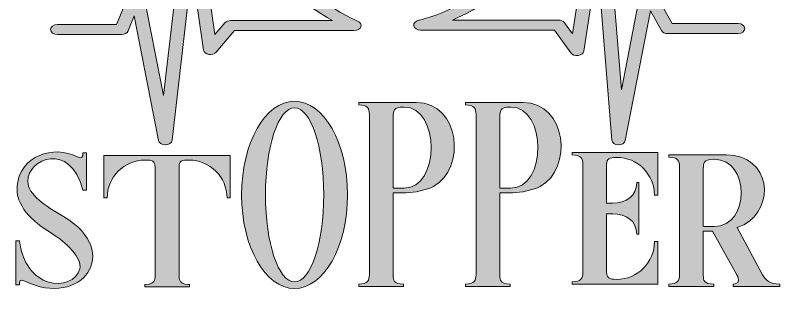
# Model space of a CAD drawing. Header units: inches. Extents: x 149 to 931, y -833 to -246.
# Drawn here: x 157 to 920, y -833 to -540 of the extents above; entities that cross this region are included whole.
import ezdxf

# ---------------------------------------------------------------- set-up
doc = ezdxf.new("R2010")
doc.units = ezdxf.units.IN
doc.header["$MEASUREMENT"] = 0
doc.layers.add('Layer 1', color=7, linetype='Continuous')

# ---------------------------------------------------------------- blocks, each defined once
blk = doc.blocks.new('block 4')
at = {"layer": 'Layer 1', "true_color": 0xffffff}
h = blk.add_hatch(color=7, dxfattribs=at)
h.dxf.hatch_style = 2
edge = h.paths.add_edge_path()
edge.add_spline(control_points=[(488.32, -719.17), (488.32, -770.87), (464.64, -812.79), (435.42, -812.79), (406.21, -812.79), (382.53, -770.87), (382.53, -719.17), (382.53, -667.47), (406.21, -625.56), (435.42, -625.56), (464.64, -625.56), (488.32, -667.47), (488.32, -719.17)], knot_values=[0, 0, 0, 0, 1, 1, 1, 2, 2, 2, 3, 3, 3, 4, 4, 4, 4], degree=3, periodic=1)
edge = h.paths.add_edge_path()
edge.add_spline(control_points=[(464.51, -719.17), (464.51, -671.09), (451.49, -632.11), (435.42, -632.11), (419.36, -632.11), (406.34, -671.09), (406.34, -719.17), (406.34, -767.26), (419.36, -806.24), (435.42, -806.24), (451.49, -806.24), (464.51, -767.26), (464.51, -719.17)], knot_values=[0, 0, 0, 0, 1, 1, 1, 2, 2, 2, 3, 3, 3, 4, 4, 4, 4], degree=3, periodic=1)
h = blk.add_hatch(color=7, dxfattribs=at)
h.dxf.hatch_style = 2
edge = h.paths.add_edge_path()
edge.add_spline(control_points=[(574.25, -710.73), (567.58, -714.29), (554.48, -717.03), (546.93, -717.03), (546.93, -717.03), (533.94, -717.03), (533.94, -717.03), (533.94, -717.03), (533.94, -789.92), (533.94, -789.92), (533.94, -789.92), (533.94, -799.71), (533.94, -799.71), (533.95, -804.4), (534.29, -808.36), (544.26, -808.36), (544.26, -808.36), (544.26, -810.72), (544.26, -810.72), (544.26, -810.72), (499.57, -810.72), (499.57, -810.72), (499.57, -810.72), (499.57, -808.36), (499.57, -808.36), (508.34, -808.36), (510.13, -804.77), (510.13, -799.01), (510.13, -799.01), (510.13, -638.62), (510.13, -638.62), (510.13, -632.86), (508.34, -629.27), (499.57, -629.27), (499.57, -629.27), (499.57, -626.91), (499.57, -626.91), (499.57, -626.91), (557.02, -626.91), (557.02, -626.91), (601.01, -626.91), (606.75, -693.37), (574.25, -710.73)], knot_values=[0, 0, 0, 0, 1, 1, 1, 2, 2, 2, 3, 3, 3, 4, 4, 4, 5, 5, 5, 6, 6, 6, 7, 7, 7, 8, 8, 8, 9, 9, 9, 10, 10, 10, 11, 11, 11, 12, 12, 12, 13, 13, 13, 14, 14, 14, 14], degree=3, periodic=1)
edge = h.paths.add_edge_path()
edge.add_spline(control_points=[(544.84, -631.36), (544.84, -631.36), (544.26, -631.36), (544.26, -631.36), (533.8, -631.36), (533.94, -635.72), (533.94, -640.7), (533.94, -640.7), (533.94, -712.49), (533.94, -712.49), (533.94, -712.49), (544.84, -712.49), (544.84, -712.49), (580.76, -712.49), (580.76, -631.36), (544.84, -631.36)], knot_values=[0, 0, 0, 0, 1, 1, 1, 2, 2, 2, 3, 3, 3, 4, 4, 4, 5, 5, 5, 5], degree=3, periodic=1)
h = blk.add_hatch(color=7, dxfattribs=at)
h.dxf.hatch_style = 2
edge = h.paths.add_edge_path()
edge.add_spline(control_points=[(680.81, -710.73), (674.14, -714.29), (661.04, -717.03), (653.49, -717.03), (653.49, -717.03), (640.5, -717.03), (640.5, -717.03), (640.5, -717.03), (640.5, -789.92), (640.5, -789.92), (640.5, -789.92), (640.5, -799.71), (640.5, -799.71), (640.51, -804.4), (640.85, -808.36), (650.82, -808.36), (650.82, -808.36), (650.82, -810.72), (650.82, -810.72), (650.82, -810.72), (606.13, -810.72), (606.13, -810.72), (606.13, -810.72), (606.13, -808.36), (606.13, -808.36), (614.91, -808.36), (616.69, -804.77), (616.69, -799.01), (616.69, -799.01), (616.69, -638.62), (616.69, -638.62), (616.69, -632.86), (614.91, -629.27), (606.13, -629.27), (606.13, -629.27), (606.13, -626.91), (606.13, -626.91), (606.13, -626.91), (663.58, -626.91), (663.58, -626.91), (707.57, -626.91), (713.31, -693.37), (680.81, -710.73)], knot_values=[0, 0, 0, 0, 1, 1, 1, 2, 2, 2, 3, 3, 3, 4, 4, 4, 5, 5, 5, 6, 6, 6, 7, 7, 7, 8, 8, 8, 9, 9, 9, 10, 10, 10, 11, 11, 11, 12, 12, 12, 13, 13, 13, 14, 14, 14, 14], degree=3, periodic=1)
edge = h.paths.add_edge_path()
edge.add_spline(control_points=[(651.4, -631.36), (651.4, -631.36), (650.82, -631.36), (650.82, -631.36), (640.36, -631.36), (640.5, -635.72), (640.5, -640.7), (640.5, -640.7), (640.5, -712.49), (640.5, -712.49), (640.5, -712.49), (651.4, -712.49), (651.4, -712.49), (687.32, -712.49), (687.32, -631.36), (651.4, -631.36)], knot_values=[0, 0, 0, 0, 1, 1, 1, 2, 2, 2, 3, 3, 3, 4, 4, 4, 5, 5, 5, 5], degree=3, periodic=1)
h = blk.add_hatch(color=7, dxfattribs=at)
h.dxf.hatch_style = 2
edge = h.paths.add_edge_path()
edge.add_spline(control_points=[(169.02, -705.6), (169.23, -719.17), (186.44, -730.01), (204.6, -740.79), (264.68, -776.46), (222.62, -832.96), (165.97, -805.29), (161.17, -802.94), (160.67, -805.27), (160.67, -809.13), (160.67, -809.13), (156.92, -809.13), (156.92, -809.13), (156.92, -809.13), (156.92, -765.14), (156.92, -765.14), (156.92, -765.14), (160.67, -765.14), (160.67, -765.14), (163.12, -787.38), (175.48, -802.04), (189.62, -806.36), (202.85, -810.4), (217.89, -805.23), (220.93, -792.97), (223.54, -782.43), (207.03, -766.41), (192.74, -757.6), (172.98, -745.42), (156.53, -730.05), (158.44, -709.84), (161.25, -680.07), (194.52, -669), (218.68, -681.15), (223.47, -683.55), (223.99, -681.16), (223.99, -677.31), (223.99, -677.31), (227.73, -677.31), (227.73, -677.31), (227.73, -677.31), (227.73, -714.32), (227.73, -714.32), (227.73, -714.32), (223.99, -714.32), (223.99, -714.32), (211.69, -665.25), (168.65, -682.92), (169.02, -705.6)], knot_values=[0, 0, 0, 0, 1, 1, 1, 2, 2, 2, 3, 3, 3, 4, 4, 4, 5, 5, 5, 6, 6, 6, 7, 7, 7, 8, 8, 8, 9, 9, 9, 10, 10, 10, 11, 11, 11, 12, 12, 12, 13, 13, 13, 14, 14, 14, 15, 15, 15, 16, 16, 16, 16], degree=3, periodic=1)
h = blk.add_hatch(color=7, dxfattribs=at)
h.dxf.hatch_style = 2
edge = h.paths.add_edge_path()
edge.add_spline(control_points=[(798.1, -676.94), (798.1, -676.94), (798.1, -719.47), (798.1, -719.47), (798.1, -719.47), (794.83, -719.47), (794.83, -719.47), (794.83, -719.47), (794.83, -719.38), (794.83, -719.38), (794.83, -698.64), (777.86, -681.66), (757.11, -681.66), (749.22, -681.66), (747.05, -683.29), (747.05, -688.64), (747.05, -688.64), (747.05, -727.49), (747.05, -727.49), (747.05, -727.49), (753.2, -727.49), (753.2, -727.49), (766.4, -727.49), (777.2, -720.18), (777.2, -706.99), (777.2, -706.99), (777.2, -706.93), (777.2, -706.93), (777.2, -706.93), (779.28, -706.93), (779.28, -706.93), (779.28, -706.93), (779.28, -758.55), (779.28, -758.55), (779.28, -758.55), (777.2, -758.55), (777.2, -758.55), (777.2, -758.55), (777.2, -758.5), (777.2, -758.5), (777.2, -745.3), (766.39, -737.99), (753.2, -737.99), (753.2, -737.99), (747.05, -737.99), (747.05, -737.99), (747.05, -737.99), (747.05, -796.69), (747.05, -796.69), (747.05, -801.74), (749.22, -803.67), (757.11, -803.67), (777.86, -803.67), (794.83, -786.69), (794.83, -765.95), (794.83, -765.95), (794.83, -765.86), (794.83, -765.86), (794.83, -765.86), (798.1, -765.86), (798.1, -765.86), (798.1, -765.86), (798.1, -808.39), (798.1, -808.39), (798.1, -808.39), (712.69, -808.39), (712.69, -808.39), (712.69, -808.39), (712.69, -806.03), (712.69, -806.03), (721.46, -806.03), (723.24, -802.44), (723.24, -796.69), (723.24, -796.69), (723.24, -688.64), (723.24, -688.64), (723.24, -682.89), (721.46, -679.3), (712.69, -679.3), (712.69, -679.3), (712.69, -676.94), (712.69, -676.94), (712.69, -676.94), (798.1, -676.94), (798.1, -676.94)], knot_values=[0, 0, 0, 0, 1, 1, 1, 2, 2, 2, 3, 3, 3, 4, 4, 4, 5, 5, 5, 6, 6, 6, 7, 7, 7, 8, 8, 8, 9, 9, 9, 10, 10, 10, 11, 11, 11, 12, 12, 12, 13, 13, 13, 14, 14, 14, 15, 15, 15, 16, 16, 16, 17, 17, 17, 18, 18, 18, 19, 19, 19, 20, 20, 20, 21, 21, 21, 22, 22, 22, 23, 23, 23, 24, 24, 24, 25, 25, 25, 26, 26, 26, 27, 27, 27, 28, 28, 28, 28], degree=3, periodic=1)
h = blk.add_hatch(color=7, dxfattribs=at)
h.dxf.hatch_style = 2
edge = h.paths.add_edge_path()
edge.add_spline(control_points=[(819.83, -798.94), (819.83, -798.94), (819.83, -690.89), (819.83, -690.89), (819.83, -685.14), (818.04, -681.55), (809.28, -681.55), (809.28, -681.55), (809.28, -679.19), (809.28, -679.19), (809.28, -679.19), (866.73, -679.19), (866.73, -679.19), (910.71, -679.19), (916.45, -731.69), (883.95, -749.05), (882.09, -750.04), (879.72, -750.97), (877.11, -751.8), (877.11, -751.8), (877.47, -751.8), (877.47, -751.8), (877.47, -751.8), (902.61, -798.94), (902.61, -798.94), (906.2, -804.51), (909.45, -808.28), (919.91, -808.28), (919.91, -808.28), (919.91, -810.64), (919.91, -810.64), (919.91, -810.64), (873.41, -810.64), (873.41, -810.64), (873.41, -810.64), (873.41, -808.28), (873.41, -808.28), (879.32, -808.28), (880.04, -804.22), (876.98, -798.94), (876.98, -798.94), (852.88, -755.34), (852.88, -755.34), (852.88, -755.34), (843.64, -755.34), (843.64, -755.34), (843.64, -755.34), (843.64, -789.85), (843.64, -789.85), (843.64, -789.85), (843.64, -799.63), (843.64, -799.63), (843.65, -804.32), (843.99, -808.28), (853.96, -808.28), (853.96, -808.28), (853.96, -810.64), (853.96, -810.64), (853.96, -810.64), (809.28, -810.64), (809.28, -810.64), (809.28, -810.64), (809.28, -808.28), (809.28, -808.28), (818.04, -808.28), (819.83, -804.69), (819.83, -798.94)], knot_values=[0, 0, 0, 0, 1, 1, 1, 2, 2, 2, 3, 3, 3, 4, 4, 4, 5, 5, 5, 6, 6, 6, 7, 7, 7, 8, 8, 8, 9, 9, 9, 10, 10, 10, 11, 11, 11, 12, 12, 12, 13, 13, 13, 14, 14, 14, 15, 15, 15, 16, 16, 16, 17, 17, 17, 18, 18, 18, 19, 19, 19, 20, 20, 20, 21, 21, 21, 22, 22, 22, 22], degree=3, periodic=1)
edge = h.paths.add_edge_path()
edge.add_spline(control_points=[(854.55, -750.81), (890.47, -750.81), (890.47, -683.64), (854.55, -683.64), (854.55, -683.64), (853.96, -683.64), (853.96, -683.64), (843.5, -683.64), (843.64, -688), (843.64, -692.98), (843.64, -692.98), (843.64, -750.81), (843.64, -750.81), (843.64, -750.81), (854.55, -750.81), (854.55, -750.81)], knot_values=[0, 0, 0, 0, 1, 1, 1, 2, 2, 2, 3, 3, 3, 4, 4, 4, 5, 5, 5, 5], degree=3, periodic=1)
h = blk.add_hatch(color=7, dxfattribs=at)
h.dxf.hatch_style = 2
edge = h.paths.add_edge_path()
edge.add_spline(control_points=[(371.25, -679.72), (371.25, -679.72), (371.25, -722.25), (371.25, -722.25), (371.25, -722.25), (367.97, -722.25), (367.97, -722.25), (367.97, -722.25), (367.97, -722.16), (367.97, -722.16), (367.97, -701.42), (351, -684.44), (330.26, -684.44), (322.35, -684.44), (320.17, -685.1), (320.17, -691.42), (320.17, -691.42), (320.17, -799.47), (320.17, -799.47), (320.17, -800.98), (320.16, -802.43), (320.43, -803.73), (321.39, -806.8), (323.89, -808.64), (329.65, -808.8), (329.65, -808.8), (329.66, -808.8), (329.66, -808.8), (329.66, -808.8), (330.02, -808.8), (330.02, -808.8), (330.02, -808.8), (330.5, -808.81), (330.5, -808.81), (330.5, -808.81), (330.5, -811.17), (330.5, -811.17), (330.5, -811.17), (285.77, -811.17), (285.77, -811.17), (285.77, -811.17), (285.77, -808.81), (285.77, -808.81), (285.77, -808.81), (286.25, -808.8), (286.25, -808.8), (286.25, -808.8), (286.25, -808.8), (286.25, -808.8), (286.25, -808.8), (286.61, -808.8), (286.61, -808.8), (286.61, -808.8), (286.62, -808.8), (286.62, -808.8), (292.37, -808.64), (294.87, -806.8), (295.83, -803.73), (296.11, -802.43), (296.1, -800.98), (296.1, -799.47), (296.1, -799.47), (296.1, -691.42), (296.1, -691.42), (296.1, -685.1), (293.92, -684.44), (286.01, -684.44), (265.27, -684.44), (248.29, -701.42), (248.29, -722.16), (248.29, -722.16), (248.29, -722.25), (248.29, -722.25), (248.29, -722.25), (245.02, -722.25), (245.02, -722.25), (245.02, -722.25), (245.02, -679.72), (245.02, -679.72), (245.02, -679.72), (371.25, -679.72), (371.25, -679.72)], knot_values=[0, 0, 0, 0, 1, 1, 1, 2, 2, 2, 3, 3, 3, 4, 4, 4, 5, 5, 5, 6, 6, 6, 7, 7, 7, 8, 8, 8, 9, 9, 9, 10, 10, 10, 11, 11, 11, 12, 12, 12, 13, 13, 13, 14, 14, 14, 15, 15, 15, 16, 16, 16, 17, 17, 17, 18, 18, 18, 19, 19, 19, 20, 20, 20, 21, 21, 21, 22, 22, 22, 23, 23, 23, 24, 24, 24, 25, 25, 25, 26, 26, 26, 27, 27, 27, 27], degree=3, periodic=1)
at = {"layer": 'Layer 1', "lineweight": 0}
for points, knots in [([(488.32, -719.17), (488.32, -770.87), (464.64, -812.79), (435.42, -812.79), (406.21, -812.79), (382.53, -770.87), (382.53, -719.17), (382.53, -667.47), (406.21, -625.56), (435.42, -625.56), (464.64, -625.56), (488.32, -667.47), (488.32, -719.17)], [0, 0, 0, 0, 1, 1, 1, 2, 2, 2, 3, 3, 3, 4, 4, 4, 4]), ([(464.51, -719.17), (464.51, -671.09), (451.49, -632.11), (435.42, -632.11), (419.36, -632.11), (406.34, -671.09), (406.34, -719.17), (406.34, -767.26), (419.36, -806.24), (435.42, -806.24), (451.49, -806.24), (464.51, -767.26), (464.51, -719.17)], [0, 0, 0, 0, 1, 1, 1, 2, 2, 2, 3, 3, 3, 4, 4, 4, 4]), ([(574.25, -710.73), (567.58, -714.29), (554.48, -717.03), (546.93, -717.03), (546.93, -717.03), (533.94, -717.03), (533.94, -717.03), (533.94, -717.03), (533.94, -789.92), (533.94, -789.92), (533.94, -789.92), (533.94, -799.71), (533.94, -799.71), (533.95, -804.4), (534.29, -808.36), (544.26, -808.36), (544.26, -808.36), (544.26, -810.72), (544.26, -810.72), (544.26, -810.72), (499.57, -810.72), (499.57, -810.72), (499.57, -810.72), (499.57, -808.36), (499.57, -808.36), (508.34, -808.36), (510.13, -804.77), (510.13, -799.01), (510.13, -799.01), (510.13, -638.62), (510.13, -638.62), (510.13, -632.86), (508.34, -629.27), (499.57, -629.27), (499.57, -629.27), (499.57, -626.91), (499.57, -626.91), (499.57, -626.91), (557.02, -626.91), (557.02, -626.91), (601.01, -626.91), (606.75, -693.37), (574.25, -710.73)], [0, 0, 0, 0, 1, 1, 1, 2, 2, 2, 3, 3, 3, 4, 4, 4, 5, 5, 5, 6, 6, 6, 7, 7, 7, 8, 8, 8, 9, 9, 9, 10, 10, 10, 11, 11, 11, 12, 12, 12, 13, 13, 13, 14, 14, 14, 14]), ([(544.84, -631.36), (544.84, -631.36), (544.26, -631.36), (544.26, -631.36), (533.8, -631.36), (533.94, -635.72), (533.94, -640.7), (533.94, -640.7), (533.94, -712.49), (533.94, -712.49), (533.94, -712.49), (544.84, -712.49), (544.84, -712.49), (580.76, -712.49), (580.76, -631.36), (544.84, -631.36)], [0, 0, 0, 0, 1, 1, 1, 2, 2, 2, 3, 3, 3, 4, 4, 4, 5, 5, 5, 5]), ([(680.81, -710.73), (674.14, -714.29), (661.04, -717.03), (653.49, -717.03), (653.49, -717.03), (640.5, -717.03), (640.5, -717.03), (640.5, -717.03), (640.5, -789.92), (640.5, -789.92), (640.5, -789.92), (640.5, -799.71), (640.5, -799.71), (640.51, -804.4), (640.85, -808.36), (650.82, -808.36), (650.82, -808.36), (650.82, -810.72), (650.82, -810.72), (650.82, -810.72), (606.13, -810.72), (606.13, -810.72), (606.13, -810.72), (606.13, -808.36), (606.13, -808.36), (614.91, -808.36), (616.69, -804.77), (616.69, -799.01), (616.69, -799.01), (616.69, -638.62), (616.69, -638.62), (616.69, -632.86), (614.91, -629.27), (606.13, -629.27), (606.13, -629.27), (606.13, -626.91), (606.13, -626.91), (606.13, -626.91), (663.58, -626.91), (663.58, -626.91), (707.57, -626.91), (713.31, -693.37), (680.81, -710.73)], [0, 0, 0, 0, 1, 1, 1, 2, 2, 2, 3, 3, 3, 4, 4, 4, 5, 5, 5, 6, 6, 6, 7, 7, 7, 8, 8, 8, 9, 9, 9, 10, 10, 10, 11, 11, 11, 12, 12, 12, 13, 13, 13, 14, 14, 14, 14]), ([(651.4, -631.36), (651.4, -631.36), (650.82, -631.36), (650.82, -631.36), (640.36, -631.36), (640.5, -635.72), (640.5, -640.7), (640.5, -640.7), (640.5, -712.49), (640.5, -712.49), (640.5, -712.49), (651.4, -712.49), (651.4, -712.49), (687.32, -712.49), (687.32, -631.36), (651.4, -631.36)], [0, 0, 0, 0, 1, 1, 1, 2, 2, 2, 3, 3, 3, 4, 4, 4, 5, 5, 5, 5]), ([(169.02, -705.6), (169.23, -719.17), (186.44, -730.01), (204.6, -740.79), (264.68, -776.46), (222.62, -832.96), (165.97, -805.29), (161.17, -802.94), (160.67, -805.27), (160.67, -809.13), (160.67, -809.13), (156.92, -809.13), (156.92, -809.13), (156.92, -809.13), (156.92, -765.14), (156.92, -765.14), (156.92, -765.14), (160.67, -765.14), (160.67, -765.14), (163.12, -787.38), (175.48, -802.04), (189.62, -806.36), (202.85, -810.4), (217.89, -805.23), (220.93, -792.97), (223.54, -782.43), (207.03, -766.41), (192.74, -757.6), (172.98, -745.42), (156.53, -730.05), (158.44, -709.84), (161.25, -680.07), (194.52, -669), (218.68, -681.15), (223.47, -683.55), (223.99, -681.16), (223.99, -677.31), (223.99, -677.31), (227.73, -677.31), (227.73, -677.31), (227.73, -677.31), (227.73, -714.32), (227.73, -714.32), (227.73, -714.32), (223.99, -714.32), (223.99, -714.32), (211.69, -665.25), (168.65, -682.92), (169.02, -705.6)], [0, 0, 0, 0, 1, 1, 1, 2, 2, 2, 3, 3, 3, 4, 4, 4, 5, 5, 5, 6, 6, 6, 7, 7, 7, 8, 8, 8, 9, 9, 9, 10, 10, 10, 11, 11, 11, 12, 12, 12, 13, 13, 13, 14, 14, 14, 15, 15, 15, 16, 16, 16, 16]), ([(798.1, -676.94), (798.1, -676.94), (798.1, -719.47), (798.1, -719.47), (798.1, -719.47), (794.83, -719.47), (794.83, -719.47), (794.83, -719.47), (794.83, -719.38), (794.83, -719.38), (794.83, -698.64), (777.86, -681.66), (757.11, -681.66), (749.22, -681.66), (747.05, -683.29), (747.05, -688.64), (747.05, -688.64), (747.05, -727.49), (747.05, -727.49), (747.05, -727.49), (753.2, -727.49), (753.2, -727.49), (766.4, -727.49), (777.2, -720.18), (777.2, -706.99), (777.2, -706.99), (777.2, -706.93), (777.2, -706.93), (777.2, -706.93), (779.28, -706.93), (779.28, -706.93), (779.28, -706.93), (779.28, -758.55), (779.28, -758.55), (779.28, -758.55), (777.2, -758.55), (777.2, -758.55), (777.2, -758.55), (777.2, -758.5), (777.2, -758.5), (777.2, -745.3), (766.39, -737.99), (753.2, -737.99), (753.2, -737.99), (747.05, -737.99), (747.05, -737.99), (747.05, -737.99), (747.05, -796.69), (747.05, -796.69), (747.05, -801.74), (749.22, -803.67), (757.11, -803.67), (777.86, -803.67), (794.83, -786.69), (794.83, -765.95), (794.83, -765.95), (794.83, -765.86), (794.83, -765.86), (794.83, -765.86), (798.1, -765.86), (798.1, -765.86), (798.1, -765.86), (798.1, -808.39), (798.1, -808.39), (798.1, -808.39), (712.69, -808.39), (712.69, -808.39), (712.69, -808.39), (712.69, -806.03), (712.69, -806.03), (721.46, -806.03), (723.24, -802.44), (723.24, -796.69), (723.24, -796.69), (723.24, -688.64), (723.24, -688.64), (723.24, -682.89), (721.46, -679.3), (712.69, -679.3), (712.69, -679.3), (712.69, -676.94), (712.69, -676.94), (712.69, -676.94), (798.1, -676.94), (798.1, -676.94)], [0, 0, 0, 0, 1, 1, 1, 2, 2, 2, 3, 3, 3, 4, 4, 4, 5, 5, 5, 6, 6, 6, 7, 7, 7, 8, 8, 8, 9, 9, 9, 10, 10, 10, 11, 11, 11, 12, 12, 12, 13, 13, 13, 14, 14, 14, 15, 15, 15, 16, 16, 16, 17, 17, 17, 18, 18, 18, 19, 19, 19, 20, 20, 20, 21, 21, 21, 22, 22, 22, 23, 23, 23, 24, 24, 24, 25, 25, 25, 26, 26, 26, 27, 27, 27, 28, 28, 28, 28]), ([(819.83, -798.94), (819.83, -798.94), (819.83, -690.89), (819.83, -690.89), (819.83, -685.14), (818.04, -681.55), (809.28, -681.55), (809.28, -681.55), (809.28, -679.19), (809.28, -679.19), (809.28, -679.19), (866.73, -679.19), (866.73, -679.19), (910.71, -679.19), (916.45, -731.69), (883.95, -749.05), (882.09, -750.04), (879.72, -750.97), (877.11, -751.8), (877.11, -751.8), (877.47, -751.8), (877.47, -751.8), (877.47, -751.8), (902.61, -798.94), (902.61, -798.94), (906.2, -804.51), (909.45, -808.28), (919.91, -808.28), (919.91, -808.28), (919.91, -810.64), (919.91, -810.64), (919.91, -810.64), (873.41, -810.64), (873.41, -810.64), (873.41, -810.64), (873.41, -808.28), (873.41, -808.28), (879.32, -808.28), (880.04, -804.22), (876.98, -798.94), (876.98, -798.94), (852.88, -755.34), (852.88, -755.34), (852.88, -755.34), (843.64, -755.34), (843.64, -755.34), (843.64, -755.34), (843.64, -789.85), (843.64, -789.85), (843.64, -789.85), (843.64, -799.63), (843.64, -799.63), (843.65, -804.32), (843.99, -808.28), (853.96, -808.28), (853.96, -808.28), (853.96, -810.64), (853.96, -810.64), (853.96, -810.64), (809.28, -810.64), (809.28, -810.64), (809.28, -810.64), (809.28, -808.28), (809.28, -808.28), (818.04, -808.28), (819.83, -804.69), (819.83, -798.94)], [0, 0, 0, 0, 1, 1, 1, 2, 2, 2, 3, 3, 3, 4, 4, 4, 5, 5, 5, 6, 6, 6, 7, 7, 7, 8, 8, 8, 9, 9, 9, 10, 10, 10, 11, 11, 11, 12, 12, 12, 13, 13, 13, 14, 14, 14, 15, 15, 15, 16, 16, 16, 17, 17, 17, 18, 18, 18, 19, 19, 19, 20, 20, 20, 21, 21, 21, 22, 22, 22, 22]), ([(371.25, -679.72), (371.25, -679.72), (371.25, -722.25), (371.25, -722.25), (371.25, -722.25), (367.97, -722.25), (367.97, -722.25), (367.97, -722.25), (367.97, -722.16), (367.97, -722.16), (367.97, -701.42), (351, -684.44), (330.26, -684.44), (322.35, -684.44), (320.17, -685.1), (320.17, -691.42), (320.17, -691.42), (320.17, -799.47), (320.17, -799.47), (320.17, -800.98), (320.16, -802.43), (320.43, -803.73), (321.39, -806.8), (323.89, -808.64), (329.65, -808.8), (329.65, -808.8), (329.66, -808.8), (329.66, -808.8), (329.66, -808.8), (330.02, -808.8), (330.02, -808.8), (330.02, -808.8), (330.5, -808.81), (330.5, -808.81), (330.5, -808.81), (330.5, -811.17), (330.5, -811.17), (330.5, -811.17), (285.77, -811.17), (285.77, -811.17), (285.77, -811.17), (285.77, -808.81), (285.77, -808.81), (285.77, -808.81), (286.25, -808.8), (286.25, -808.8), (286.25, -808.8), (286.25, -808.8), (286.25, -808.8), (286.25, -808.8), (286.61, -808.8), (286.61, -808.8), (286.61, -808.8), (286.62, -808.8), (286.62, -808.8), (292.37, -808.64), (294.87, -806.8), (295.83, -803.73), (296.11, -802.43), (296.1, -800.98), (296.1, -799.47), (296.1, -799.47), (296.1, -691.42), (296.1, -691.42), (296.1, -685.1), (293.92, -684.44), (286.01, -684.44), (265.27, -684.44), (248.29, -701.42), (248.29, -722.16), (248.29, -722.16), (248.29, -722.25), (248.29, -722.25), (248.29, -722.25), (245.02, -722.25), (245.02, -722.25), (245.02, -722.25), (245.02, -679.72), (245.02, -679.72), (245.02, -679.72), (371.25, -679.72), (371.25, -679.72)], [0, 0, 0, 0, 1, 1, 1, 2, 2, 2, 3, 3, 3, 4, 4, 4, 5, 5, 5, 6, 6, 6, 7, 7, 7, 8, 8, 8, 9, 9, 9, 10, 10, 10, 11, 11, 11, 12, 12, 12, 13, 13, 13, 14, 14, 14, 15, 15, 15, 16, 16, 16, 17, 17, 17, 18, 18, 18, 19, 19, 19, 20, 20, 20, 21, 21, 21, 22, 22, 22, 23, 23, 23, 24, 24, 24, 25, 25, 25, 26, 26, 26, 27, 27, 27, 27]), ([(854.55, -750.81), (890.47, -750.81), (890.47, -683.64), (854.55, -683.64), (854.55, -683.64), (853.96, -683.64), (853.96, -683.64), (843.5, -683.64), (843.64, -688), (843.64, -692.98), (843.64, -692.98), (843.64, -750.81), (843.64, -750.81), (843.64, -750.81), (854.55, -750.81), (854.55, -750.81)], [0, 0, 0, 0, 1, 1, 1, 2, 2, 2, 3, 3, 3, 4, 4, 4, 5, 5, 5, 5])]:
    blk.add_open_spline(points, degree=3, knots=knots, dxfattribs=at)
blk = doc.blocks.new('block 5')
at = {"layer": 'Layer 1', "true_color": 0xe43b40}
h = blk.add_hatch(color=13, dxfattribs=at)
h.dxf.hatch_style = 2
edge = h.paths.add_edge_path()
edge.add_spline(control_points=[(306.25, -669.18), (302.88, -669.18), (300, -667.35), (299.52, -664.88), (299.52, -664.88), (275.28, -540.22), (275.28, -540.22), (275.28, -540.22), (269.14, -555.39), (269.14, -555.39), (268.28, -557.5), (265.63, -558.96), (262.62, -558.96), (262.62, -558.96), (198.53, -558.96), (198.53, -558.96), (194.77, -558.96), (191.72, -556.72), (191.72, -553.96), (191.72, -551.2), (194.77, -548.96), (198.53, -548.96), (198.53, -548.96), (257.54, -548.96), (257.54, -548.96), (257.54, -548.96), (271.09, -515.46), (271.09, -515.46), (272, -513.21), (275.12, -511.73), (278.11, -511.9), (281.3, -512.07), (283.9, -513.86), (284.35, -516.18), (284.35, -516.18), (304.54, -619.99), (304.54, -619.99), (304.54, -619.99), (325.38, -439.82), (325.38, -439.82), (325.68, -437.24), (328.59, -435.26), (332.1, -435.24), (332.12, -435.24), (332.14, -435.24), (332.16, -435.24), (335.64, -435.24), (338.57, -437.17), (338.93, -439.72), (338.93, -439.72), (355.96, -559.04), (355.96, -559.04), (355.96, -559.04), (365.94, -547.3), (365.94, -547.3), (367.18, -545.84), (369.36, -544.95), (371.7, -544.95), (371.7, -544.95), (473.28, -544.95), (473.28, -544.95), (446.74, -529.93), (404.44, -500.15), (404.44, -468.79), (405.36, -447.46), (414.36, -433.69), (431.22, -427.72), (464.11, -416.04), (515.94, -439.68), (532.31, -447.9), (561.05, -425.95), (604.12, -417.74), (634.83, -428.84), (658.59, -437.45), (668.49, -455.49), (661.99, -478.33), (651.98, -513.54), (618.31, -533.84), (593.02, -544.45), (593.02, -544.45), (698.97, -544.45), (698.97, -544.45), (701.49, -544.45), (703.8, -545.47), (704.98, -547.11), (704.98, -547.11), (713.07, -558.33), (713.07, -558.33), (713.07, -558.33), (733.11, -426.66), (733.11, -426.66), (733.5, -424.08), (736.77, -422.15), (740.05, -422.22), (743.58, -422.28), (746.46, -424.33), (746.66, -426.92), (746.66, -426.92), (761.76, -614.27), (761.76, -614.27), (761.76, -614.27), (780.86, -515.68), (780.86, -515.68), (781.29, -513.45), (783.71, -511.7), (786.75, -511.43), (789.82, -511.13), (792.73, -512.4), (793.89, -514.48), (793.89, -514.48), (812.61, -547.96), (812.61, -547.96), (812.61, -547.96), (878.28, -547.96), (878.28, -547.96), (882.04, -547.96), (885.08, -550.2), (885.08, -552.96), (885.08, -555.72), (882.04, -557.96), (878.28, -557.96), (878.28, -557.96), (808.05, -557.96), (808.05, -557.96), (805.3, -557.96), (802.81, -556.74), (801.76, -554.86), (801.76, -554.86), (790.8, -535.28), (790.8, -535.28), (790.8, -535.28), (765.7, -664.88), (765.7, -664.88), (765.21, -667.43), (761.99, -669.25), (758.68, -669.17), (755.19, -669.07), (752.38, -667.04), (752.17, -664.47), (752.17, -664.47), (737.79, -485.9), (737.79, -485.9), (737.79, -485.9), (724.14, -575.56), (724.14, -575.56), (723.81, -577.74), (721.58, -579.5), (718.64, -579.91), (715.68, -580.31), (712.76, -579.28), (711.36, -577.34), (711.36, -577.34), (694.87, -554.45), (694.87, -554.45), (694.87, -554.45), (561.24, -554.45), (561.24, -554.45), (557.87, -554.45), (555, -552.63), (554.51, -550.17), (554.02, -547.71), (556.06, -545.37), (559.31, -544.66), (560.05, -544.49), (634.03, -527.72), (648.67, -476.29), (653.88, -458), (646.82, -444.34), (628.8, -437.81), (605.67, -429.44), (565.55, -434.62), (538.46, -457.79), (536.11, -459.78), (532.09, -460.1), (529.23, -458.54), (512.41, -449.35), (463.02, -427.51), (437.13, -436.72), (425.21, -440.96), (418.79, -451.8), (418.05, -468.95), (418.05, -504.57), (487.88, -541.28), (498.41, -545.58), (501.13, -546.69), (502.47, -549), (501.7, -551.21), (500.92, -553.41), (498.21, -554.95), (495.11, -554.95), (495.11, -554.95), (375.48, -554.95), (375.48, -554.95), (375.48, -554.95), (357.02, -576.65), (357.02, -576.65), (355.49, -578.46), (352.56, -579.37), (349.72, -578.87), (346.89, -578.39), (344.79, -576.64), (344.49, -574.52), (344.49, -574.52), (332.87, -493.14), (332.87, -493.14), (332.87, -493.14), (313.03, -664.6), (313.03, -664.6), (312.74, -667.13), (309.91, -669.1), (306.45, -669.17), (306.38, -669.18), (306.31, -669.18), (306.25, -669.18)], knot_values=[0, 0, 0, 0, 1, 1, 1, 2, 2, 2, 3, 3, 3, 4, 4, 4, 5, 5, 5, 6, 6, 6, 7, 7, 7, 8, 8, 8, 9, 9, 9, 10, 10, 10, 11, 11, 11, 12, 12, 12, 13, 13, 13, 14, 14, 14, 15, 15, 15, 16, 16, 16, 17, 17, 17, 18, 18, 18, 19, 19, 19, 20, 20, 20, 21, 21, 21, 22, 22, 22, 23, 23, 23, 24, 24, 24, 25, 25, 25, 26, 26, 26, 27, 27, 27, 28, 28, 28, 29, 29, 29, 30, 30, 30, 31, 31, 31, 32, 32, 32, 33, 33, 33, 34, 34, 34, 35, 35, 35, 36, 36, 36, 37, 37, 37, 38, 38, 38, 39, 39, 39, 40, 40, 40, 41, 41, 41, 42, 42, 42, 43, 43, 43, 44, 44, 44, 45, 45, 45, 46, 46, 46, 47, 47, 47, 48, 48, 48, 49, 49, 49, 50, 50, 50, 51, 51, 51, 52, 52, 52, 53, 53, 53, 54, 54, 54, 55, 55, 55, 56, 56, 56, 57, 57, 57, 58, 58, 58, 59, 59, 59, 60, 60, 60, 61, 61, 61, 62, 62, 62, 63, 63, 63, 64, 64, 64, 65, 65, 65, 66, 66, 66, 67, 67, 67, 68, 68, 68, 69, 69, 69, 70, 70, 70, 71, 71, 71, 71], degree=3, periodic=1)
at = {"layer": 'Layer 1', "lineweight": 0}
blk.add_open_spline([(306.25, -669.18), (302.88, -669.18), (300, -667.35), (299.52, -664.88), (299.52, -664.88), (275.28, -540.22), (275.28, -540.22), (275.28, -540.22), (269.14, -555.39), (269.14, -555.39), (268.28, -557.5), (265.63, -558.96), (262.62, -558.96), (262.62, -558.96), (198.53, -558.96), (198.53, -558.96), (194.77, -558.96), (191.72, -556.72), (191.72, -553.96), (191.72, -551.2), (194.77, -548.96), (198.53, -548.96), (198.53, -548.96), (257.54, -548.96), (257.54, -548.96), (257.54, -548.96), (271.09, -515.46), (271.09, -515.46), (272, -513.21), (275.12, -511.73), (278.11, -511.9), (281.3, -512.07), (283.9, -513.86), (284.35, -516.18), (284.35, -516.18), (304.54, -619.99), (304.54, -619.99), (304.54, -619.99), (325.38, -439.82), (325.38, -439.82), (325.68, -437.24), (328.59, -435.26), (332.1, -435.24), (332.12, -435.24), (332.14, -435.24), (332.16, -435.24), (335.64, -435.24), (338.57, -437.17), (338.93, -439.72), (338.93, -439.72), (355.96, -559.04), (355.96, -559.04), (355.96, -559.04), (365.94, -547.3), (365.94, -547.3), (367.18, -545.84), (369.36, -544.95), (371.7, -544.95), (371.7, -544.95), (473.28, -544.95), (473.28, -544.95), (446.74, -529.93), (404.44, -500.15), (404.44, -468.79), (405.36, -447.46), (414.36, -433.69), (431.22, -427.72), (464.11, -416.04), (515.94, -439.68), (532.31, -447.9), (561.05, -425.95), (604.12, -417.74), (634.83, -428.84), (658.59, -437.45), (668.49, -455.49), (661.99, -478.33), (651.98, -513.54), (618.31, -533.84), (593.02, -544.45), (593.02, -544.45), (698.97, -544.45), (698.97, -544.45), (701.49, -544.45), (703.8, -545.47), (704.98, -547.11), (704.98, -547.11), (713.07, -558.33), (713.07, -558.33), (713.07, -558.33), (733.11, -426.66), (733.11, -426.66), (733.5, -424.08), (736.77, -422.15), (740.05, -422.22), (743.58, -422.28), (746.46, -424.33), (746.66, -426.92), (746.66, -426.92), (761.76, -614.27), (761.76, -614.27), (761.76, -614.27), (780.86, -515.68), (780.86, -515.68), (781.29, -513.45), (783.71, -511.7), (786.75, -511.43), (789.82, -511.13), (792.73, -512.4), (793.89, -514.48), (793.89, -514.48), (812.61, -547.96), (812.61, -547.96), (812.61, -547.96), (878.28, -547.96), (878.28, -547.96), (882.04, -547.96), (885.08, -550.2), (885.08, -552.96), (885.08, -555.72), (882.04, -557.96), (878.28, -557.96), (878.28, -557.96), (808.05, -557.96), (808.05, -557.96), (805.3, -557.96), (802.81, -556.74), (801.76, -554.86), (801.76, -554.86), (790.8, -535.28), (790.8, -535.28), (790.8, -535.28), (765.7, -664.88), (765.7, -664.88), (765.21, -667.43), (761.99, -669.25), (758.68, -669.17), (755.19, -669.07), (752.38, -667.04), (752.17, -664.47), (752.17, -664.47), (737.79, -485.9), (737.79, -485.9), (737.79, -485.9), (724.14, -575.56), (724.14, -575.56), (723.81, -577.74), (721.58, -579.5), (718.64, -579.91), (715.68, -580.31), (712.76, -579.28), (711.36, -577.34), (711.36, -577.34), (694.87, -554.45), (694.87, -554.45), (694.87, -554.45), (561.24, -554.45), (561.24, -554.45), (557.87, -554.45), (555, -552.63), (554.51, -550.17), (554.02, -547.71), (556.06, -545.37), (559.31, -544.66), (560.05, -544.49), (634.03, -527.72), (648.67, -476.29), (653.88, -458), (646.82, -444.34), (628.8, -437.81), (605.67, -429.44), (565.55, -434.62), (538.46, -457.79), (536.11, -459.78), (532.09, -460.1), (529.23, -458.54), (512.41, -449.35), (463.02, -427.51), (437.13, -436.72), (425.21, -440.96), (418.79, -451.8), (418.05, -468.95), (418.05, -504.57), (487.88, -541.28), (498.41, -545.58), (501.13, -546.69), (502.47, -549), (501.7, -551.21), (500.92, -553.41), (498.21, -554.95), (495.11, -554.95), (495.11, -554.95), (375.48, -554.95), (375.48, -554.95), (375.48, -554.95), (357.02, -576.65), (357.02, -576.65), (355.49, -578.46), (352.56, -579.37), (349.72, -578.87), (346.89, -578.39), (344.79, -576.64), (344.49, -574.52), (344.49, -574.52), (332.87, -493.14), (332.87, -493.14), (332.87, -493.14), (313.03, -664.6), (313.03, -664.6), (312.74, -667.13), (309.91, -669.1), (306.45, -669.17), (306.38, -669.18), (306.31, -669.18), (306.25, -669.18)], degree=3, knots=[0, 0, 0, 0, 1, 1, 1, 2, 2, 2, 3, 3, 3, 4, 4, 4, 5, 5, 5, 6, 6, 6, 7, 7, 7, 8, 8, 8, 9, 9, 9, 10, 10, 10, 11, 11, 11, 12, 12, 12, 13, 13, 13, 14, 14, 14, 15, 15, 15, 16, 16, 16, 17, 17, 17, 18, 18, 18, 19, 19, 19, 20, 20, 20, 21, 21, 21, 22, 22, 22, 23, 23, 23, 24, 24, 24, 25, 25, 25, 26, 26, 26, 27, 27, 27, 28, 28, 28, 29, 29, 29, 30, 30, 30, 31, 31, 31, 32, 32, 32, 33, 33, 33, 34, 34, 34, 35, 35, 35, 36, 36, 36, 37, 37, 37, 38, 38, 38, 39, 39, 39, 40, 40, 40, 41, 41, 41, 42, 42, 42, 43, 43, 43, 44, 44, 44, 45, 45, 45, 46, 46, 46, 47, 47, 47, 48, 48, 48, 49, 49, 49, 50, 50, 50, 51, 51, 51, 52, 52, 52, 53, 53, 53, 54, 54, 54, 55, 55, 55, 56, 56, 56, 57, 57, 57, 58, 58, 58, 59, 59, 59, 60, 60, 60, 61, 61, 61, 62, 62, 62, 63, 63, 63, 64, 64, 64, 65, 65, 65, 66, 66, 66, 67, 67, 67, 68, 68, 68, 69, 69, 69, 70, 70, 70, 71, 71, 71, 71], dxfattribs=at)
blk = doc.blocks.new('block 2')
at = {"layer": 'Layer 1'}
for name in ['block 5', 'block 4']:
    blk.add_blockref(name, (0, 0), dxfattribs=at)

msp = doc.modelspace()

# ---------------------------------------------------------------- block references
at = {"layer": 'Layer 1'}
msp.add_blockref('block 2', (0, 0), dxfattribs=at)

doc.saveas('drawing.dxf')
